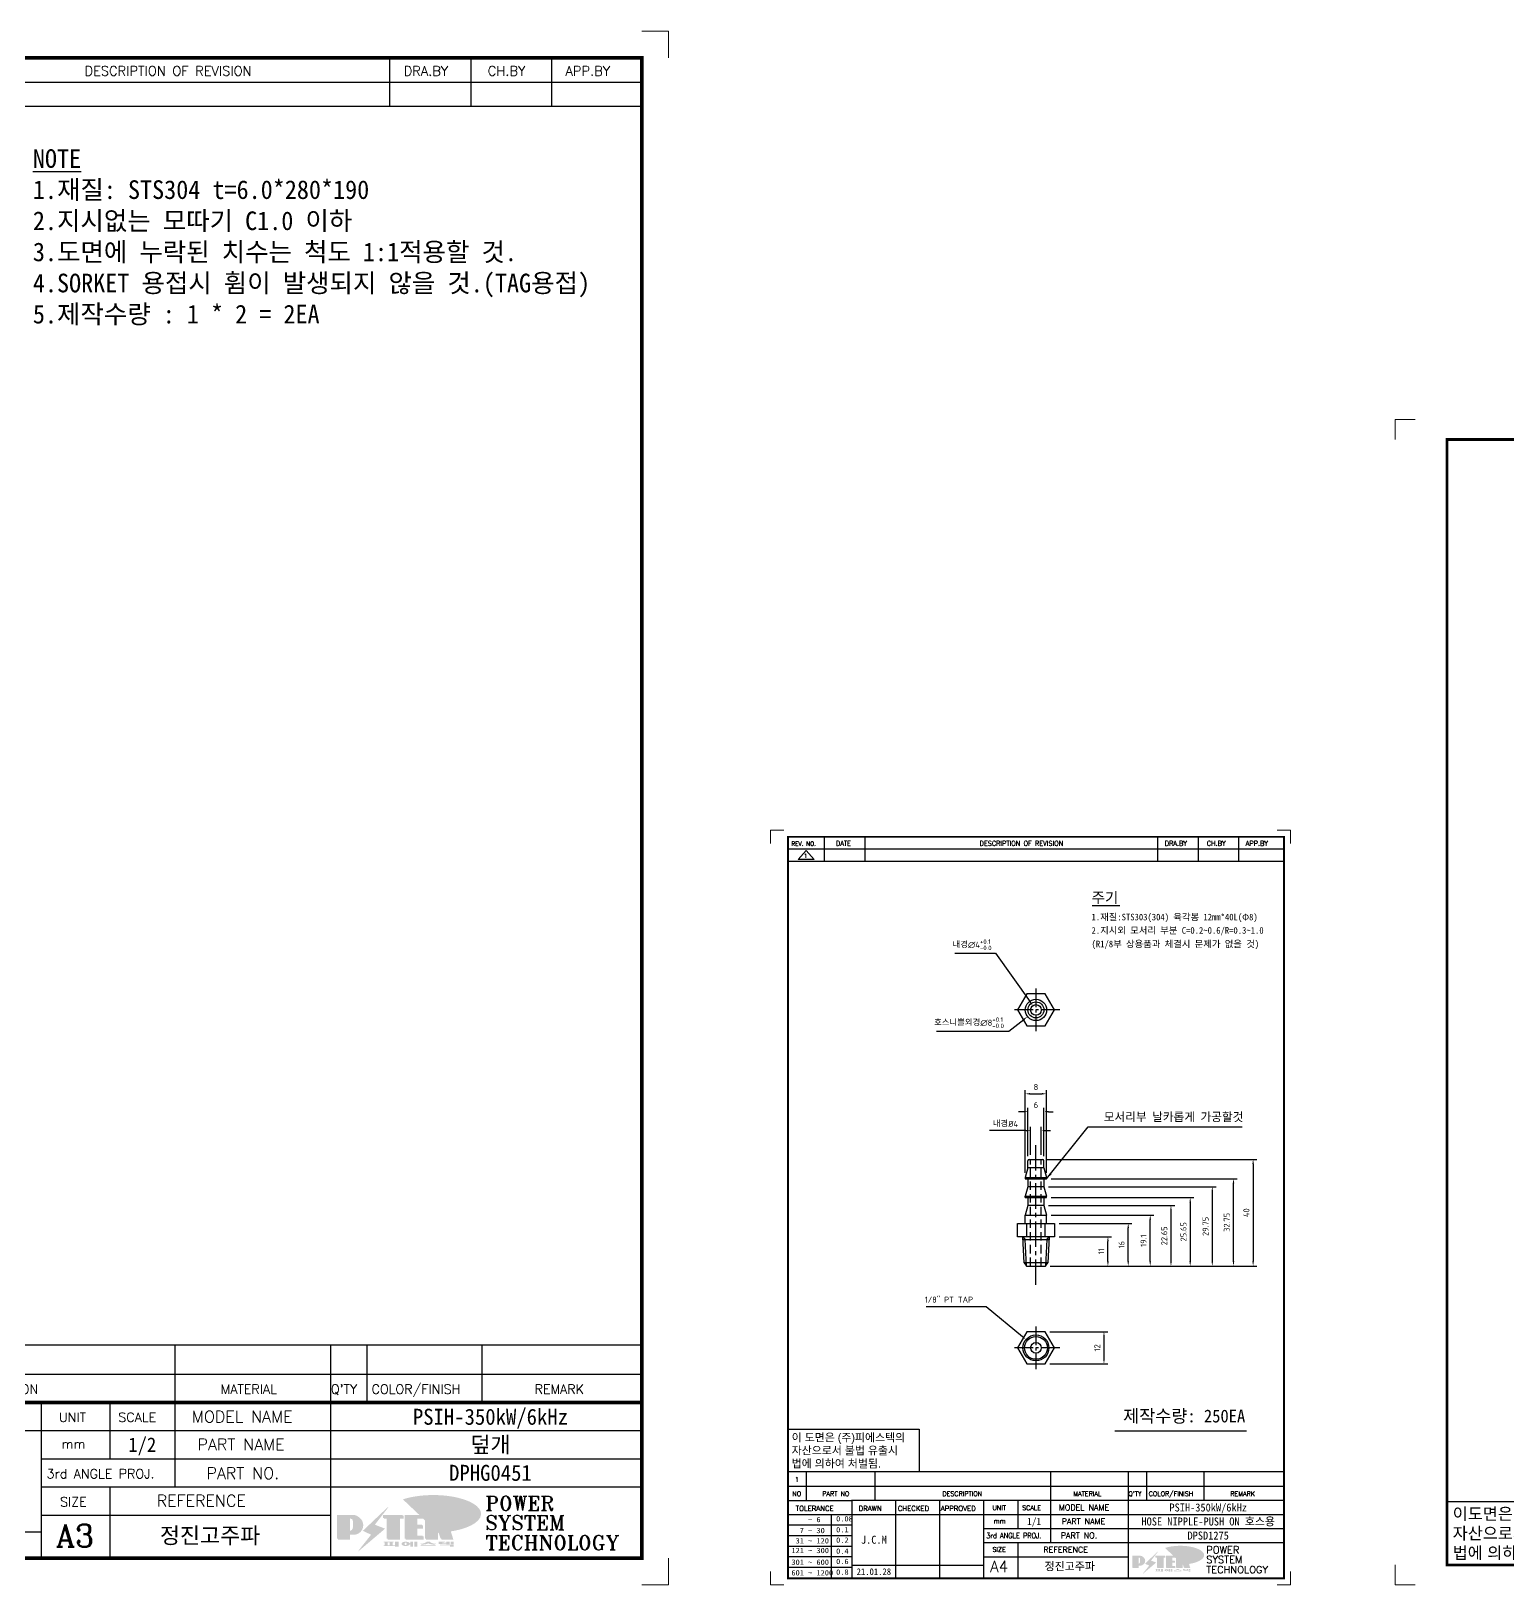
# Model space of a CAD drawing. Header units: millimetres. Extents: x 282 to 14566, y -4134 to 5341.
# Drawn here: x 8374 to 8928, y -365 to 218 of the extents above; entities that cross this region are included whole.
import ezdxf
from ezdxf.enums import TextEntityAlignment as Align

# ---------------------------------------------------------------- set-up
doc = ezdxf.new("R2010")
doc.units = ezdxf.units.MM
for name, pattern in [('CENTER1', [10, 7, -1, 1, -1]), ('CENTER2', [28.575, 19.05, -3.175, 3.175, -3.175]), ('HIDDEN2', [4.7625, 3.175, -1.5875])]:
    doc.linetypes.add(name, pattern=pattern)
for name, color, linetype in [('FORMAT-1', 7, 'Continuous'), ('line', 3, 'Continuous'), ('THIN', 3, 'Continuous')]:
    doc.layers.add(name, color=color, linetype=linetype)
doc.styles.add('arial_ttf', font='arial.ttf')
doc.styles.add('h1', font='')
doc.styles.add('HAN', font='')
doc.styles.add('RC', font='ROMANC.SHX')
doc.styles.add('ROMANT', font='romant__.ttf')
doc.styles.add('RT', font='ROMANT.SHX', dxfattribs={"oblique": 15})
doc.styles.get("Standard").update_dxf_attribs({"font": 'ISOCP.SHX', "bigfont": 'WHGTXT.SHX'})
doc.styles.get('h1').set_extended_font_data('New Gulim')
doc.styles.get('HAN').set_extended_font_data('GulimChe')
doc.dimstyles.new('PS-0.7', dxfattribs={"dimscale": 0.7, "dimtxt": 3.2, "dimasz": 2.5, "dimexe": 2, "dimexo": 2.5, "dimgap": 2, "dimtad": 1, "dimtoh": 1, "dimrnd": 0.05, "dimzin": 12, "dimdsep": 46, "dimtxsty": 'Standard', "dimcen": 0, "dimclrt": 2, "dimazin": 3, "dimtfac": 1, "dimtofl": 0, "dimtmove": 0, "dimatfit": 3, "dimfxl": 0, "dimtolj": 1, "dimtzin": 0, "dimarcsym": 0})
doc.dimstyles.new('PS-1', dxfattribs={"dimtxt": 3.2, "dimasz": 2.5, "dimexe": 2, "dimexo": 2.5, "dimgap": 2, "dimtad": 1, "dimtoh": 1, "dimrnd": 0.05, "dimzin": 12, "dimdsep": 46, "dimtxsty": 'Standard', "dimcen": 0, "dimclrt": 2, "dimazin": 3, "dimtfac": 1, "dimtofl": 0, "dimtmove": 0, "dimatfit": 3, "dimfxl": 0, "dimtolj": 1, "dimtzin": 0, "dimarcsym": 0})

# ---------------------------------------------------------------- blocks, each defined once
blk = doc.blocks.new('t3')
for p, q in [((0, 15.88), (46.25, 15.88)), ((0, 15.88), (0, 0)), ((46.25, 15.88), (46.25, 0)), ((0, 0), (46.25, 0))]:
    blk.add_line(p, q)
at = {"color": 1, "style": 'h1'}
for s, p in [('이도면은 (주)피에스텍의', (1.4, 11.29)), ('자산으로서 불법 유출시', (1.4, 6.41)), ('법에 의하여 처벌됨.', (1.4, 1.52))]:
    blk.add_text(s, height=3, dxfattribs=at).set_placement(p)
blk = doc.blocks.new('new LOGO')
at = {"layer": 'line'}
h = blk.add_hatch(color=250, dxfattribs=at)
h.paths.add_polyline_path([(44.5, 69.4), (46.6, 69.4, -0.129793), (52, 68, 0.221832), (43.6, 71.9), (41.5, 71.9), (41.5, 27.9), (43.6, 27.9, 0.02048), (44.5, 28)], flags=17)
h.paths.add_polyline_path([(44.5, 13.9), (57.3, 13.9, 0.72362), (77.1, 73.9, -0.679777), (54.3, 16.4), (41.5, 16.4), (41.5, -0.1), (3, -0.1), (3, -2.6), (44.5, -2.6)])
h.paths.add_polyline_path([(117.9, 14.2), (71.5, -44.4), (77.1, -39.6), (120.8, 15.6), (92, 28.9), (173.3, 106), (177.5, 111.4), (89.1, 27.6)])
h.paths.add_polyline_path([(162.7, 71.9), (162.7, 69.4), (172.5, 69.4), (172.5, 71.9)], flags=17)
h.paths.add_polyline_path([(217.7, 69.4), (230.5, 69.4), (230.5, 80.4), (227.5, 80.4), (227.5, 71.9), (214.7, 71.9), (214.7, -0.1), (175.5, -0.1), (175.5, -2.6), (217.7, -2.6)])
h.paths.add_polyline_path([(297.8, 46.6), (294.8, 46.6), (294.8, 37.4), (276, 37.4), (276, 10.9), (279, 10.9), (279, 34.9), (297.8, 34.9)])
h.paths.add_polyline_path([(300, 8.4), (297, 8.4), (297, -0.1), (237.5, -0.1), (237.5, -2.6), (300, -2.6)])
h.paths.add_polyline_path([(297.8, 80.4), (294.8, 80.4), (294.8, 71.9), (276, 71.9), (276, 49.1), (279, 49.1), (279, 69.4), (297.8, 69.4)])
h.paths.add_polyline_path([(350.2, 80.4), (347.2, 80.4), (347.2, 61.6), (350.2, 63.5)])
h.paths.add_polyline_path([(350.2, 26.7), (347.2, 35.2), (347.2, -0.1), (308.5, -0.1), (308.5, -2.6), (350.2, -2.6)])
h.paths.add_polyline_path([(402.7, 80.4), (396.5, 80.4), (379.6, 66.8), (400.5, -0.1), (361.8, -0.1), (362.7, -2.6), (403.5, -2.6), (382.6, 64.3)])
blk.add_hatch(color=5, dxfattribs=at).paths.add_polyline_path([(166.3, 35), (131, 49), (180.4, 112.7), (92, 28.9), (120.8, 15.6), (74.4, -43)])
h = blk.add_hatch(color=253, dxfattribs=at)
edge = h.paths.add_edge_path()
edge.add_ellipse((333.9, 86.4), major_axis=(-165.9, 0), ratio=0.39426, start_angle=111.5127, end_angle=334.469)
edge.add_ellipse((314.1, 81.2), major_axis=(-153.7, 0), ratio=0.40699, start_angle=121.3066, end_angle=327.7437, ccw=False)
edge.add_line((394, 27.8), (394.7, 25.6))
h = blk.add_hatch(color=1, dxfattribs=at)
h.paths.add_polyline_path([(41.5, 16.4), (54.3, 16.4, 1), (54.3, 82.9), (0, 82.9), (0, -0.1), (41.5, -0.1)])
h.paths.add_polyline_path([(41.5, 27.9), (41.5, 71.9), (43.6, 71.9, -0.414214), (54.6, 60.9), (54.6, 38.9, -0.414214), (43.6, 27.9)], flags=16)
h.paths.add_polyline_path([(214.7, 71.9), (227.5, 71.9), (227.5, 82.9), (159.7, 82.9), (159.7, 71.9), (172.5, 71.9), (172.5, -0.1), (214.7, -0.1)])
h.paths.add_polyline_path([(276, 37.4), (294.8, 37.4), (294.8, 49.1), (276, 49.1), (276, 71.9), (294.8, 71.9), (294.8, 82.9), (234.5, 82.9), (234.5, -0.1), (297, -0.1), (297, 10.9), (276, 10.9)])
h.paths.add_polyline_path([(347.2, 35.2), (359.7, -0.1), (400.5, -0.1), (379.6, 66.8), (399.7, 82.9), (380.6, 82.9), (347.2, 61.6), (347.2, 82.9), (305.5, 82.9), (305.5, -0.1), (347.2, -0.1)])
h = blk.add_hatch(color=250, dxfattribs=at)
edge = h.paths.add_edge_path()
edge.add_ellipse((237.8, -17.6), major_axis=(-14.3, 0), ratio=0.526336, start_angle=192.2456, end_angle=269.0748)
edge.add_line((238.1, -10.1), (237.6, -10.1))
edge.add_ellipse((237.8, -17.6), major_axis=(-14.3, 0), ratio=0.526336, start_angle=270.9252, end_angle=449.0748)
edge.add_line((237.6, -25.1), (238.1, -25.1))
edge.add_ellipse((237.8, -17.6), major_axis=(-14.3, 0), ratio=0.526336, start_angle=450.9252, end_angle=527.7544)
edge.add_line((251.7, -19.2), (254.1, -19.2))
edge.add_line((254.1, -19.2), (254.1, -27.1))
edge.add_line((254.1, -27.1), (263.1, -27.1))
edge.add_line((263.1, -27.1), (263.1, -10.1))
edge.add_line((263.1, -10.1), (254.1, -10.1))
edge.add_line((254.1, -10.1), (254.1, -16))
edge.add_line((254.1, -16), (251.7, -16))
h.paths.add_polyline_path([(241, -16.4), (241, -18.7, -1), (234.4, -18.7), (234.4, -16.4, -1)], flags=16)
h.paths.add_polyline_path([(278.2, -10.1), (268.1, -10.1), (268.1, -27.1), (278.2, -27.1)])
h.paths.add_polyline_path([(310.3, -10.1), (310.3, -11.1, -0.157169), (289.3, -17.5), (294, -19.9, 0.128407), (316.3, -15.9, 0.128407), (338.6, -19.9), (343.3, -17.5, -0.157169), (322.2, -11.1), (322.2, -10.1)])
h.paths.add_polyline_path([(342.1, -25.1), (342.1, -22.3), (290.4, -22.3), (290.4, -25.1)])
h.paths.add_polyline_path([(352, -10.1), (352, -16.2, 0.414214), (354, -18.2), (378.7, -18.2), (378.7, -19.6), (390.2, -19.6), (390.2, -10.1), (378.7, -10.1), (378.7, -13.6), (374.7, -13.6), (374.7, -15.1), (378.7, -15.1), (378.7, -16.2), (364.7, -16.2), (364.7, -15.1), (371.2, -15.1), (371.2, -13.6), (364.7, -13.6), (364.7, -12.6), (374.7, -12.6), (374.7, -10.1)])
h.paths.add_polyline_path([(393.8, -10.1), (393.8, -19.6), (405, -19.6), (405, -10.1)])
h.paths.add_polyline_path([(405, -27.1), (405, -20.9), (356.8, -20.9), (356.8, -23), (391.8, -23), (391.8, -27.1)])
h.paths.add_polyline_path([(200.4, -10.1), (200.4, -22.3), (193.2, -22.3), (193.2, -12.6), (196.6, -12.6), (196.6, -10.1), (161, -10.1), (161, -12.6), (164.5, -12.6), (164.5, -22.3), (161, -22.3), (161, -25.1), (200.4, -25.1), (200.4, -27.1), (213.9, -27.1), (213.9, -10.1)])
h.paths.add_polyline_path([(182, -12.6), (175.6, -12.6), (175.6, -22.3), (182, -22.3)], flags=17)
blk = doc.blocks.new('format-3')
at = {"color": 3, "lineweight": 9}
for p, q in [((0, 286.3), (0, 291.3)), ((5, 291.3), (0, 291.3)), ((414.5, 291.3), (419.5, 291.3)), ((419.5, 286.3), (419.5, 291.3)), ((0, 5), (0, 0)), ((419.5, 5), (419.5, 0)), ((5, 0), (0, 0)), ((414.5, 0), (419.5, 0))]:
    blk.add_line(p, q, dxfattribs=at)
at = {"color": 180}
for p, q in [((258.97, 281.75), (258.97, 286.3)), ((272.71, 281.75), (272.71, 286.3)), ((287.94, 281.75), (287.94, 286.3)), ((367.22, 281.75), (367.22, 286.3)), ((382.45, 281.75), (382.45, 286.3)), ((397.61, 281.75), (397.61, 286.3)), ((258.97, 281.75), (414.5, 281.75)), ((228.5, 39.49), (228.5, 5)), ((228.5, 39.49), (414.5, 39.49)), ((235.29, 39.49), (235.29, 34.21)), ((261.24, 34.21), (261.24, 39.49)), ((326.9, 39.49), (326.9, 34.21)), ((356.11, 39.49), (356.11, 34.21)), ((362.93, 39.49), (362.93, 34.21)), ((384.48, 39.49), (384.48, 34.21)), ((228.5, 34.21), (252.48, 34.21)), ((268.96, 5), (268.96, 34.21)), ((285.45, 5), (285.45, 34.21)), ((301.94, 5), (301.94, 34.21)), ((314.72, 34.21), (314.72, 23.65)), ((326.9, 34.21), (326.9, 18.37)), ((356.11, 34.21), (356.11, 5)), ((228.5, 28.93), (252.48, 28.93)), ((244.89, 5.23), (244.89, 28.93)), ((252.48, 28.93), (414.5, 28.93)), ((228.5, 24.98), (252.48, 24.98)), ((301.94, 23.65), (414.5, 23.65)), ((228.5, 21.03), (252.48, 21.03)), ((301.94, 18.37), (414.5, 18.37)), ((314.72, 18.37), (314.72, 5)), ((228.5, 17.08), (252.48, 17.08)), ((228.5, 13.13), (252.48, 13.13)), ((301.94, 13.09), (356.11, 13.09)), ((228.5, 9.18), (252.48, 9.18)), ((252.48, 9.95), (301.94, 9.95))]:
    blk.add_line(p, q, dxfattribs=at)
at = {"const_width": 0.7}
blk.add_lwpolyline([(252.48, 5), (252.48, 34.21), (414.5, 34.21)], dxfattribs=at)
at = {"layer": 'FORMAT-1', "const_width": 0.7}
blk.add_lwpolyline([(13, 5), (13, 286.3), (414.5, 286.3), (414.5, 5)], close=True, dxfattribs=at)
blk.add_blockref('t3', (13, 5))
at = {"xscale": 0.05400000000000027, "yscale": 0.05400000000000027, "zscale": 0.05400000000000027}
blk.add_blockref('new LOGO', (357.35, 8.65), dxfattribs=at)
at = {"color": 2}
for s, height, style, p in [('REV. NO.', 1.56, 'RC', (260.23, 282.95)), ('DATE', 1.788, 'RC', (276.95, 282.94)), ('DESCRIPTION OF REVISION', 1.7875, 'RC', (309.98, 282.94)), ('DRA.BY', 1.788, 'RC', (369.83, 282.94)), ('CH.BY', 1.788, 'RC', (385.59, 282.94)), ('APP.BY', 1.788, 'RC', (400.18, 282.94)), ('COLOR/FINISH', 1.7424, 'RC', (363.8, 35.83)), ('NO', 1.742, 'RC', (230.16, 35.83)), ('PART NO', 1.742, 'RC', (241.36, 35.83)), ('DESCRIPTION', 1.7424, 'RC', (286.43, 35.83)), ('MATERIAL', 1.742, 'RC', (335.52, 35.83)), ("Q'TY", 1.742, 'RC', (356.17, 35.83)), ('REMARK', 1.742, 'RC', (394.37, 35.83)), (' TOLERANCE', 1.9, 'RC', (230.11, 30.22)), ('DRAWN', 1.9, 'RC', (255, 30.22)), ('CHECKED', 1.9, 'RC', (269.71, 30.22)), ('APPROVED', 1.9, 'RC', (285.8, 30.22)), ('UNIT', 1.742, 'RC', (305.19, 30.55)), ('SCALE', 1.742, 'RC', (316.32, 30.55)), ('MODEL NAME', 2.178, 'RC', (330.12, 30.46)), ('    ~ 6', 2, 'HAN', (229.8, 26.03)), ('0.08', 2, 'HAN', (246.57, 26.31)), ('mm', 1.742, 'RC', (305.67, 25.56)), ('PART NAME', 2.178, 'RC', (331.17, 25.24)), ('  7 ~ 30', 2, 'HAN', (229.8, 21.91)), ('0.1', 2, 'HAN', (246.57, 22.2)), ('3rd ANGLE PROJ.', 1.7424, 'RC', (302.87, 19.97)), ('PART NO.', 2.178, 'RC', (332.84, 19.85)), (' 31 ~ 120', 2, 'HAN', (229.8, 18.04)), ('0.2', 2, 'HAN', (246.57, 18.32)), ('121 ~ 300', 2, 'HAN', (229.8, 14.42)), ('0.4', 2, 'HAN', (246.57, 14.2)), ('SIZE', 1.742, 'RC', (305.39, 14.71)), ('REFERENCE', 2.178, 'RC', (323.52, 14.69)), ('301 ~ 600', 2, 'HAN', (229.8, 10.04)), ('0.6', 2, 'HAN', (246.57, 10.32)), ('601 ~ 1200', 2, 'HAN', (229.8, 6.05)), ('0.8', 2, 'HAN', (246.57, 6.33))]:
    blk.add_text(s, height=height, dxfattribs=dict(at, style=style)).set_placement(p)
at = {"style": 'ROMANT'}
for s, p in [('POWER', (385.15, 13.96)), ('SYSTEM', (385.15, 10.31)), ('TECHNOLOGY', (385.15, 6.56))]:
    blk.add_text(s, height=2.7, dxfattribs=at).set_placement(p)
at = {"color": 2, "lineweight": 25, "style": 'RC'}
blk.add_text('A3', height=4.182, dxfattribs=at).set_placement((304.61, 7.14))
at = {"style": 'HAN'}
for tag, height, p in [('MODEL-NAME', 3, (386.1, 31.53)), ('SCALE', 2.7, (320.81, 26.29)), ('PART-NAME', 3, (386.1, 26.29)), ('DRA-BY', 3, (260.72, 19.44)), ('CH-BY', 3, (277.21, 19.44)), ('APP-BY', 3, (293.7, 19.44)), ('PART-NO', 3, (386.1, 21.01)), ('CH-DATE', 2.5, (277.21, 7.47)), ('관련업체', 3, (333.52, 9.26)), ('DRA-DATE', 2.5, (260.72, 7.47)), ('APP-DATE', 2.5, (293.7, 7.47))]:
    blk.add_attdef(tag, text='', height=height, dxfattribs=at).set_placement(p, align=Align.MIDDLE_CENTER)
blk = doc.blocks.new('no3')
at = {"color": 180}
for p, q in [((0, 5.5), (0, 0)), ((0, 5.5), (186, 5.5)), ((6.79, 5.5), (6.79, 0)), ((32.74, 0.11), (32.74, 5.5)), ((98.4, 5.5), (98.4, 0)), ((127.61, 5.5), (127.61, 0)), ((134.43, 5.5), (134.43, 0)), ((155.98, 5.5), (155.98, 0))]:
    blk.add_line(p, q, dxfattribs=at)
at = {"color": 2, "style": 'RT', "oblique": 15}
blk.add_attdef('NO', text='', height=1.74, dxfattribs=at).set_placement((3.38, 2.51), align=Align.MIDDLE_CENTER)
at = {"color": 2, "style": 'HAN'}
for tag, p in [('PART-NO', (19.76, 2.75)), ('MATERIAL', (111.38, 2.75)), ("Q'TY", (131.02, 2.75)), ('COLOR/FINISH', (145.2, 2.75)), ('REMARK', (170.76, 2.75))]:
    blk.add_attdef(tag, text='', height=2.9, dxfattribs=at).set_placement(p, align=Align.MIDDLE_CENTER)
blk.add_attdef('DESCRIPTION', text='', height=2.9, dxfattribs=at).set_placement((34.51, 2.75), align=Align.MIDDLE_LEFT)
blk = doc.blocks.new('re3')
at = {"color": 180}
for p, q in [((0, 0), (0, -4.55)), ((6.87, -0.64), (3.86, -3.91)), ((6.87, -0.64), (9.88, -3.91)), ((13.74, -4.55), (13.74, 0)), ((28.97, -4.55), (28.97, 0)), ((108.25, -4.55), (108.25, 0)), ((123.49, -4.55), (123.49, 0)), ((138.64, -4.55), (138.64, 0)), ((0, -4.55), (155.53, -4.55)), ((9.88, -3.91), (3.86, -3.91))]:
    blk.add_line(p, q, dxfattribs=at)
at = {"color": 2, "style": 'RC', "oblique": 15}
blk.add_attdef('REV.NO', text='', height=1.56, dxfattribs=at).set_placement((6.59, -2.56), align=Align.MIDDLE_CENTER)
blk.add_attdef('-1', text='', height=1.56, dxfattribs=at).set_placement((9.37, -1.66), align=Align.MIDDLE_LEFT)
at = {"color": 2, "style": 'HAN'}
for tag, p in [('REV.-DATE', (21.36, -2.28)), ('DRA.BY', (115.87, -2.28)), ('CH.BY', (131.07, -2.28)), ('APP.BY', (147.09, -2.28))]:
    blk.add_attdef(tag, text='', height=2.5, dxfattribs=at).set_placement(p, align=Align.MIDDLE_CENTER)
blk.add_attdef('DESCRIPTION-OF-REVISION', text='', height=2.5, dxfattribs=at).set_placement((31.61, -2.28), align=Align.MIDDLE_LEFT)
blk = doc.blocks.new('*D122')
at = {"color": 0, "linetype": 'ByBlock', "lineweight": -2}
for p, q in [((8748.08, -203.97), (8748.08, -185.94)), ((8754.08, -203.97), (8754.08, -185.94)), ((8746.33, -187.34), (8744.58, -187.34)), ((8755.83, -187.34), (8757.58, -187.34))]:
    blk.add_line(p, q, dxfattribs=at)
at = {"color": 0}
for points in [[(8746.33, -187.05), (8746.33, -187.63), (8748.08, -187.34)], [(8755.83, -187.05), (8755.83, -187.63), (8754.08, -187.34)]]:
    blk.add_solid(points, dxfattribs=at)
at = {"layer": 'DEFPOINTS', "color": 0}
for p in [(8754.08, -187.34), (8748.08, -205.72), (8754.08, -205.72)]:
    blk.add_point(p, dxfattribs=at)
at = {"color": 2, "insert": (8751.08, -184.82), "char_height": 2.24, "attachment_point": 5}
blk.add_mtext('\\A1;6', dxfattribs=at)
blk = doc.blocks.new('*D123')
at = {"color": 0, "linetype": 'ByBlock', "lineweight": -2}
for p, q in [((8747.33, -194.46), (8733.71, -194.46)), ((8749.08, -203.47), (8749.08, -193.06)), ((8753.08, -203.47), (8753.08, -193.06)), ((8754.83, -194.46), (8756.58, -194.46))]:
    blk.add_line(p, q, dxfattribs=at)
at = {"color": 0}
for points in [[(8747.33, -194.17), (8747.33, -194.75), (8749.08, -194.46)], [(8754.83, -194.17), (8754.83, -194.75), (8753.08, -194.46)]]:
    blk.add_solid(points, dxfattribs=at)
at = {"layer": 'DEFPOINTS', "color": 0}
for p in [(8749.08, -194.46), (8749.08, -205.22), (8753.08, -205.22)]:
    blk.add_point(p, dxfattribs=at)
at = {"color": 2, "insert": (8739.64, -191.94), "char_height": 2.24, "attachment_point": 5}
blk.add_mtext('\\A1;내경%%c4', dxfattribs=at)
blk = doc.blocks.new('*D124')
at = {"color": 0, "linetype": 'ByBlock', "lineweight": -2}
for p, q in [((8747.08, -210.24), (8747.08, -179.24)), ((8755.08, -210.24), (8755.08, -179.24)), ((8748.83, -180.64), (8753.33, -180.64))]:
    blk.add_line(p, q, dxfattribs=at)
at = {"color": 0}
for points in [[(8748.83, -180.34), (8748.83, -180.93), (8747.08, -180.64)], [(8753.33, -180.34), (8753.33, -180.93), (8755.08, -180.64)]]:
    blk.add_solid(points, dxfattribs=at)
at = {"layer": 'DEFPOINTS', "color": 0}
for p in [(8755.08, -180.64), (8747.08, -211.99, 0), (8755.08, -211.99, 0)]:
    blk.add_point(p, dxfattribs=at)
at = {"color": 2, "insert": (8751.08, -178.12), "char_height": 2.24, "attachment_point": 5}
blk.add_mtext('\\A1;8', dxfattribs=at)
blk = doc.blocks.new('*D55')
at = {"color": 0, "lineweight": -2}
for p, q in [((8720.66, -127.97), (8735.86, -127.97)), ((8735.86, -127.97), (8748.89, -146.15))]:
    blk.add_line(p, q, dxfattribs=at)
at = {"color": 0}
blk.add_solid([(8749.13, -145.98), (8748.66, -146.32), (8749.91, -147.57)], dxfattribs=at)
at = {"layer": 'DEFPOINTS', "color": 0}
for p in [(8749.91, -147.57), (8752.25, -150.82)]:
    blk.add_point(p, dxfattribs=at)
at = {"color": 2, "insert": (8727.13, -124.77), "char_height": 2.24, "attachment_point": 5}
blk.add_mtext('\\A1;내경∅4{\\H1.680000;\\S+0.1^ -0.0;}', dxfattribs=at)
blk = doc.blocks.new('*D125')
at = {"color": 0, "lineweight": -2}
for p, q in [((8713.76, -157.19), (8740.9, -157.19)), ((8740.9, -157.19), (8746.56, -152.75))]:
    blk.add_line(p, q, dxfattribs=at)
at = {"color": 0}
blk.add_solid([(8746.38, -152.52), (8746.74, -152.98), (8747.93, -151.67)], dxfattribs=at)
at = {"layer": 'DEFPOINTS', "color": 0}
for p in [(8754.23, -146.73), (8747.93, -151.67)]:
    blk.add_point(p, dxfattribs=at)
at = {"color": 2, "insert": (8725.99, -154), "char_height": 2.24, "attachment_point": 5}
blk.add_mtext('\\A1;호스니쁠외경∅8{\\H1.680000;\\S+0.1^ -0.0;}', dxfattribs=at)
blk = doc.blocks.new('*D56')
at = {"color": 0, "lineweight": -2}
for p, q in [((8709.95, -260.34), (8732.45, -260.34)), ((8732.45, -260.34), (8745.98, -271.64))]:
    blk.add_line(p, q, dxfattribs=at)
at = {"color": 0}
blk.add_solid([(8746.16, -271.41), (8745.79, -271.86), (8747.32, -272.76)], dxfattribs=at)
at = {"layer": 'DEFPOINTS', "color": 0}
for p in [(8747.32, -272.76, 0), (8754.84, -279.04, 0)]:
    blk.add_point(p, dxfattribs=at)
at = {"color": 2, "insert": (8718.45, -257.82), "char_height": 2.24, "attachment_point": 5}
blk.add_mtext('\\A1;1/8" PT TAP', dxfattribs=at)
blk = doc.blocks.new('*D57')
at = {"color": 0, "lineweight": -2}
for p, q in [((8759.76, -234.22), (8779.47, -234.22)), ((8778.07, -243.47), (8778.07, -235.97)), ((8756.43, -245.22), (8779.47, -245.22))]:
    blk.add_line(p, q, dxfattribs=at)
at = {"color": 0}
for points in [[(8777.78, -235.97), (8778.36, -235.97), (8778.07, -234.22)], [(8777.78, -243.47), (8778.36, -243.47), (8778.07, -245.22)]]:
    blk.add_solid(points, dxfattribs=at)
at = {"layer": 'DEFPOINTS', "color": 0}
for p in [(8758.01, -234.22), (8778.07, -234.22), (8754.68, -245.22)]:
    blk.add_point(p, dxfattribs=at)
at = {"color": 2, "insert": (8775.55, -239.72), "char_height": 2.24, "attachment_point": 5, "rotation": 90}
blk.add_mtext('\\A1;11', dxfattribs=at)
blk = doc.blocks.new('*D58')
at = {"color": 0, "lineweight": -2}
for p, q in [((8759.76, -229.22), (8787.09, -229.22)), ((8785.69, -243.47), (8785.69, -230.97)), ((8756.43, -245.22), (8787.09, -245.22))]:
    blk.add_line(p, q, dxfattribs=at)
at = {"color": 0}
for points in [[(8785.39, -230.97), (8785.98, -230.97), (8785.69, -229.22)], [(8785.39, -243.47), (8785.98, -243.47), (8785.69, -245.22)]]:
    blk.add_solid(points, dxfattribs=at)
at = {"layer": 'DEFPOINTS', "color": 0}
for p in [(8758.01, -229.22), (8785.69, -229.22), (8754.68, -245.22)]:
    blk.add_point(p, dxfattribs=at)
at = {"color": 2, "insert": (8783.17, -237.22), "char_height": 2.24, "attachment_point": 5, "rotation": 90}
blk.add_mtext('\\A1;16', dxfattribs=at)
blk = doc.blocks.new('*D59')
at = {"color": 0, "lineweight": -2}
for p, q in [((8756.83, -226.14), (8795.34, -226.14)), ((8793.94, -243.47), (8793.94, -227.89)), ((8756.43, -245.22), (8795.34, -245.22))]:
    blk.add_line(p, q, dxfattribs=at)
at = {"color": 0}
for points in [[(8793.64, -227.89), (8794.23, -227.89), (8793.94, -226.14)], [(8793.64, -243.47), (8794.23, -243.47), (8793.94, -245.22)]]:
    blk.add_solid(points, dxfattribs=at)
at = {"layer": 'DEFPOINTS', "color": 0}
for p in [(8755.08, -226.14, 0), (8793.94, -226.14), (8754.68, -245.22)]:
    blk.add_point(p, dxfattribs=at)
at = {"color": 2, "insert": (8791.42, -235.68), "char_height": 2.24, "attachment_point": 5, "rotation": 90}
blk.add_mtext('\\A1;19.1', dxfattribs=at)
blk = doc.blocks.new('*D60')
at = {"color": 0, "lineweight": -2}
for p, q in [((8755.83, -222.57), (8803.12, -222.57)), ((8801.72, -224.32), (8801.72, -243.47)), ((8756.43, -245.22), (8803.12, -245.22))]:
    blk.add_line(p, q, dxfattribs=at)
at = {"color": 0}
for points in [[(8801.43, -224.32), (8802.01, -224.32), (8801.72, -222.57)], [(8801.43, -243.47), (8802.01, -243.47), (8801.72, -245.22)]]:
    blk.add_solid(points, dxfattribs=at)
at = {"layer": 'DEFPOINTS', "color": 0}
for p in [(8754.08, -222.57), (8754.68, -245.22), (8801.72, -245.22)]:
    blk.add_point(p, dxfattribs=at)
at = {"color": 2, "insert": (8799.2, -233.89), "char_height": 2.24, "attachment_point": 5, "rotation": 90}
blk.add_mtext('\\A1;22.65', dxfattribs=at)
blk = doc.blocks.new('*D61')
at = {"color": 0, "lineweight": -2}
for p, q in [((8756.83, -219.57), (8810.33, -219.57)), ((8808.93, -221.32), (8808.93, -243.47)), ((8756.43, -245.22), (8810.33, -245.22))]:
    blk.add_line(p, q, dxfattribs=at)
at = {"color": 0}
for points in [[(8808.64, -221.32), (8809.22, -221.32), (8808.93, -219.57)], [(8808.64, -243.47), (8809.22, -243.47), (8808.93, -245.22)]]:
    blk.add_solid(points, dxfattribs=at)
at = {"layer": 'DEFPOINTS', "color": 0}
for p in [(8755.08, -219.57, 0), (8754.68, -245.22), (8808.93, -245.22)]:
    blk.add_point(p, dxfattribs=at)
at = {"color": 2, "insert": (8806.41, -232.39), "char_height": 2.24, "attachment_point": 5, "rotation": 90}
blk.add_mtext('\\A1;25.65', dxfattribs=at)
blk = doc.blocks.new('*D62')
at = {"color": 0, "lineweight": -2}
for p, q in [((8755.83, -215.49), (8818.61, -215.49)), ((8817.21, -217.24), (8817.21, -243.47)), ((8756.43, -245.22), (8818.61, -245.22))]:
    blk.add_line(p, q, dxfattribs=at)
at = {"color": 0}
for points in [[(8816.92, -217.24), (8817.5, -217.24), (8817.21, -215.49)], [(8816.92, -243.47), (8817.5, -243.47), (8817.21, -245.22)]]:
    blk.add_solid(points, dxfattribs=at)
at = {"layer": 'DEFPOINTS', "color": 0}
for p in [(8754.08, -215.49), (8754.68, -245.22), (8817.21, -245.22)]:
    blk.add_point(p, dxfattribs=at)
at = {"color": 2, "insert": (8814.69, -230.35), "char_height": 2.24, "attachment_point": 5, "rotation": 90}
blk.add_mtext('\\A1;29.75', dxfattribs=at)
blk = doc.blocks.new('*D63')
at = {"color": 0, "lineweight": -2}
for p, q in [((8756.83, -212.49), (8826.57, -212.49)), ((8825.17, -243.47), (8825.17, -214.24)), ((8756.43, -245.22), (8826.57, -245.22))]:
    blk.add_line(p, q, dxfattribs=at)
at = {"color": 0}
for points in [[(8824.88, -214.24), (8825.47, -214.24), (8825.17, -212.49)], [(8824.88, -243.47), (8825.47, -243.47), (8825.17, -245.22)]]:
    blk.add_solid(points, dxfattribs=at)
at = {"layer": 'DEFPOINTS', "color": 0}
for p in [(8755.08, -212.49, 0), (8825.17, -212.49), (8754.68, -245.22)]:
    blk.add_point(p, dxfattribs=at)
at = {"color": 2, "insert": (8822.65, -228.85), "char_height": 2.24, "attachment_point": 5, "rotation": 90}
blk.add_mtext('\\A1;32.75', dxfattribs=at)
blk = doc.blocks.new('*D64')
at = {"color": 0, "lineweight": -2}
for p, q in [((8755.33, -205.22), (8833.92, -205.22)), ((8832.52, -206.97), (8832.52, -243.47)), ((8756.43, -245.22), (8833.92, -245.22))]:
    blk.add_line(p, q, dxfattribs=at)
at = {"color": 0}
for points in [[(8832.23, -206.97), (8832.82, -206.97), (8832.52, -205.22)], [(8832.23, -243.47), (8832.82, -243.47), (8832.52, -245.22)]]:
    blk.add_solid(points, dxfattribs=at)
at = {"layer": 'DEFPOINTS', "color": 0}
for p in [(8753.58, -205.22), (8754.68, -245.22), (8832.52, -245.22)]:
    blk.add_point(p, dxfattribs=at)
at = {"color": 2, "insert": (8830, -225.22), "char_height": 2.24, "attachment_point": 5, "rotation": 90}
blk.add_mtext('\\A1;40', dxfattribs=at)
blk = doc.blocks.new('*D65')
at = {"color": 0, "lineweight": -2}
for p, q in [((8759.76, -234.22), (8779.48, -234.22)), ((8778.08, -243.47), (8778.08, -235.97)), ((8756.43, -245.22), (8779.48, -245.22))]:
    blk.add_line(p, q, dxfattribs=at)
at = {"color": 0}
for points in [[(8777.78, -235.97), (8778.37, -235.97), (8778.08, -234.22)], [(8777.78, -243.47), (8778.37, -243.47), (8778.08, -245.22)]]:
    blk.add_solid(points, dxfattribs=at)
at = {"layer": 'DEFPOINTS', "color": 0}
for p in [(8758.01, -234.22), (8778.08, -234.22), (8754.68, -245.22)]:
    blk.add_point(p, dxfattribs=at)
at = {"color": 2, "insert": (8775.56, -239.72), "char_height": 2.24, "attachment_point": 5, "rotation": 90}
blk.add_mtext('\\A1;11', dxfattribs=at)
blk = doc.blocks.new('*D66')
at = {"color": 0, "lineweight": -2}
for p, q in [((8756.29, -269.9), (8778, -269.9)), ((8776.6, -271.65), (8776.6, -280.15)), ((8756.29, -281.9), (8778, -281.9))]:
    blk.add_line(p, q, dxfattribs=at)
at = {"color": 0}
for points in [[(8776.31, -271.65), (8776.89, -271.65), (8776.6, -269.9)], [(8776.31, -280.15), (8776.89, -280.15), (8776.6, -281.9)]]:
    blk.add_solid(points, dxfattribs=at)
at = {"layer": 'DEFPOINTS', "color": 0}
for p in [(8754.54, -269.9), (8754.54, -281.9), (8776.6, -281.9)]:
    blk.add_point(p, dxfattribs=at)
at = {"color": 2, "insert": (8774.08, -275.9), "char_height": 2.24, "attachment_point": 5, "rotation": 90}
blk.add_mtext('\\A1;12', dxfattribs=at)
blk = doc.blocks.new('t4')
for p, q in [((0, 15.88), (49.25, 15.88)), ((0, 15.88), (0, 0)), ((49.25, 15.88), (49.25, 0)), ((0, 0), (49.25, 0))]:
    blk.add_line(p, q)
at = {"color": 1, "style": 'h1'}
for s, p in [('이 도면은 (주)피에스텍의', (1.4, 11.29)), ('자산으로서 불법 유출시', (1.4, 6.41)), ('법에 의하여 처벌됨.', (1.4, 1.52))]:
    blk.add_text(s, height=3, dxfattribs=at).set_placement(p)
blk = doc.blocks.new('format-4')
at = {"color": 3, "lineweight": 9}
for p, q in [((5, 283), (0, 283)), ((0, 278), (0, 283)), ((190, 283), (195, 283)), ((195, 278), (195, 283)), ((0, 5), (0, 0)), ((5, 0), (0, 0)), ((190, 0), (195, 0)), ((195, 5), (195, 0))]:
    blk.add_line(p, q, dxfattribs=at)
at = {"color": 180}
for p, q in [((20.24, 275.95), (20.24, 280.5)), ((35.47, 275.95), (35.47, 280.5)), ((145.22, 275.95), (145.22, 280.5)), ((160.45, 275.95), (160.45, 280.5)), ((175.61, 275.95), (175.61, 280.5)), ((6.5, 275.95), (192.5, 275.95)), ((6.5, 36.99), (192.5, 36.99)), ((13.29, 36.99), (13.29, 31.71)), ((39.24, 31.71), (39.24, 36.99)), ((104.9, 36.99), (104.9, 31.71)), ((134.11, 36.99), (134.11, 31.71)), ((140.93, 36.99), (140.93, 31.71)), ((162.48, 36.99), (162.48, 31.71)), ((6.5, 31.71), (30.48, 31.71)), ((46.96, 2.5), (46.96, 31.71)), ((63.45, 2.5), (63.45, 31.71)), ((79.94, 2.5), (79.94, 31.71)), ((92.72, 31.71), (92.72, 21.15)), ((104.9, 31.71), (104.9, 15.87)), ((134.11, 31.71), (134.11, 2.5)), ((6.5, 26.43), (30.48, 26.43)), ((22.89, 2.73), (22.89, 26.43)), ((30.48, 26.43), (192.5, 26.43)), ((6.5, 22.48), (30.48, 22.48)), ((6.5, 18.53), (30.48, 18.53)), ((79.94, 21.15), (192.5, 21.15)), ((6.5, 14.58), (30.48, 14.58)), ((79.94, 15.87), (192.5, 15.87)), ((92.72, 15.87), (92.72, 2.5)), ((6.5, 10.63), (30.48, 10.63)), ((6.5, 6.68), (30.48, 6.68)), ((30.48, 7.45), (79.94, 7.45)), ((79.94, 10.59), (134.11, 10.59))]:
    blk.add_line(p, q, dxfattribs=at)
at = {"color": 7, "const_width": 0.7}
blk.add_lwpolyline([(192.5, 2.5), (192.5, 280.5), (6.5, 280.5), (6.5, 2.5)], close=True, dxfattribs=at)
at = {"color": 7, "const_width": 0.5}
blk.add_lwpolyline([(30.48, 2.5), (30.48, 31.71), (192.5, 31.71)], dxfattribs=at)
at = {"xscale": 0.05400000000008731, "yscale": 0.05400000000008731, "zscale": 0.05400000000008731}
blk.add_blockref('new LOGO', (135.59, 6.48), dxfattribs=at)
at = {"color": 2}
for s, height, style, p in [('REV. NO.', 1.56, 'RC', (7.76, 277.15)), ('DATE', 1.788, 'RC', (24.49, 277.14)), ('DESCRIPTION OF REVISION', 1.7875, 'RC', (78.38, 277.14)), ('DRA.BY', 1.788, 'RC', (147.83, 277.14)), ('CH.BY', 1.788, 'RC', (163.59, 277.14)), ('APP.BY', 1.788, 'RC', (178.18, 277.14)), ('NO', 1.742, 'RC', (8.16, 33.33)), ('PART NO', 1.742, 'RC', (19.36, 33.33)), ('DESCRIPTION', 1.7424, 'RC', (64.43, 33.33)), ('MATERIAL', 1.742, 'RC', (113.52, 33.33)), ("Q'TY", 1.742, 'RC', (134.17, 33.33)), ('COLOR/FINISH', 1.7424, 'RC', (141.8, 33.33)), ('REMARK', 1.742, 'RC', (172.37, 33.33)), (' TOLERANCE', 1.9, 'RC', (8.11, 27.72)), ('DRAWN', 1.9, 'RC', (33, 27.72)), ('CHECKED', 1.9, 'RC', (47.71, 27.72)), ('APPROVED', 1.9, 'RC', (63.8, 27.72)), ('UNIT', 1.742, 'RC', (83.19, 28.05)), ('SCALE', 1.742, 'RC', (94.32, 28.05)), ('MODEL NAME', 2.178, 'RC', (108.12, 27.96)), ('    ~ 6', 2, 'HAN', (7.8, 23.53)), ('0.08', 2, 'HAN', (24.57, 23.81)), ('mm', 1.742, 'RC', (83.67, 23.06)), ('PART NAME', 2.178, 'RC', (109.17, 22.74)), (' 31 ~ 120', 2, 'HAN', (7.8, 15.54)), ('  7 ~ 30', 2, 'HAN', (7.8, 19.41)), ('0.1', 2, 'HAN', (24.57, 19.7)), ('0.2', 2, 'HAN', (24.57, 15.82)), ('PART NO.', 2.178, 'RC', (108.84, 17.46)), ('121 ~ 300', 2, 'HAN', (7.8, 11.92)), ('0.4', 2, 'HAN', (24.57, 11.7)), ('SIZE', 1.742, 'RC', (83.19, 12.4)), ('REFERENCE', 2.178, 'RC', (102.3, 12.14)), ('301 ~ 600', 2, 'HAN', (7.8, 7.54)), ('0.6', 2, 'HAN', (24.57, 7.82)), ('601 ~ 1200', 2, 'HAN', (7.8, 3.55)), ('0.8', 2, 'HAN', (24.57, 3.83))]:
    blk.add_text(s, height=height, dxfattribs=dict(at, style=style)).set_placement(p)
at = {"color": 2, "style": 'RC', "width": 0.8}
blk.add_text('3rd ANGLE PROJ.', height=2, dxfattribs=at).set_placement((80.87, 17.47))
at = {"style": 'ROMANT'}
for s, p in [('POWER', (163.39, 11.79)), ('TECHNOLOGY', (163.39, 4.39)), ('SYSTEM', (163.39, 8.15))]:
    blk.add_text(s, height=2.7, dxfattribs=at).set_placement(p)
at = {"color": 2, "lineweight": 30, "style": 'RC'}
blk.add_text('A4', height=4.182, dxfattribs=at).set_placement((82.3, 4.84))
at = {"style": 'HAN'}
for tag, height, p in [('MODEL-NAME', 3, (164.1, 29.03)), ('SCALE', 2.7, (98.81, 23.79)), ('PART-NAME', 3, (164.1, 23.79)), ('DRA-BY', 3, (38.72, 16.94)), ('CH-BY', 3, (55.21, 16.94)), ('APP-BY', 3, (71.7, 16.94)), ('PART-NO', 3, (164.1, 18.51)), ('DRA-DATE', 2.5, (38.72, 4.97)), ('CH-DATE', 2.5, (55.21, 4.97)), ('APP-DATE', 2.5, (71.7, 4.97)), ('관련업체', 3, (112.17, 6.99))]:
    blk.add_attdef(tag, text='', height=height, dxfattribs=at).set_placement(p, align=Align.MIDDLE_CENTER)
blk = doc.blocks.new('no4')
at = {"color": 180}
for p, q in [((0, 5.5), (0, 0)), ((0, 5.5), (186, 5.5)), ((6.79, 5.5), (6.79, 0)), ((32.74, 0.11), (32.74, 5.5)), ((98.4, 5.5), (98.4, 0)), ((127.61, 5.5), (127.61, 0)), ((134.43, 5.5), (134.43, 0)), ((155.98, 5.5), (155.98, 0))]:
    blk.add_line(p, q, dxfattribs=at)
at = {"color": 2, "style": 'RT', "oblique": 15}
blk.add_attdef('NO', text='', height=1.74, dxfattribs=at).set_placement((3.38, 2.51), align=Align.MIDDLE_CENTER)
at = {"color": 2, "style": 'HAN'}
for tag, p in [('PART-NO', (19.76, 2.75)), ('MATERIAL', (111.38, 2.75)), ("Q'TY", (131.02, 2.75)), ('COLOR/FINISH', (145.2, 2.75)), ('REMARK', (170.76, 2.75))]:
    blk.add_attdef(tag, text='', height=2.9, dxfattribs=at).set_placement(p, align=Align.MIDDLE_CENTER)
blk.add_attdef('DESCRIPTION', text='', height=2.9, dxfattribs=at).set_placement((34.51, 2.75), align=Align.MIDDLE_LEFT)
blk = doc.blocks.new('re4')
at = {"color": 180}
for p, q in [((0, -4.55), (0, 0)), ((13.74, -4.55), (13.74, 0)), ((28.97, -4.55), (28.97, 0)), ((138.72, -4.55), (138.72, 0)), ((153.95, -4.55), (153.95, 0)), ((169.11, -4.55), (169.11, 0)), ((0, -4.55), (186, -4.55)), ((6.87, -0.64), (3.86, -3.91)), ((9.88, -3.91), (3.86, -3.91)), ((6.87, -0.64), (9.88, -3.91))]:
    blk.add_line(p, q, dxfattribs=at)
at = {"color": 2, "style": 'RC', "oblique": 15}
blk.add_attdef('REV.NO', text='', height=1.56, dxfattribs=at).set_placement((6.59, -2.56), align=Align.MIDDLE_CENTER)
blk.add_attdef('-1', text='', height=1.56, dxfattribs=at).set_placement((9.16, -1.81), align=Align.MIDDLE_LEFT)
at = {"color": 2, "style": 'HAN'}
for tag, p in [('REV.-DATE', (21.36, -2.28)), ('DRA.BY', (146.34, -2.28)), ('CH.BY', (161.53, -2.28)), ('APP.BY', (177.55, -2.28))]:
    blk.add_attdef(tag, text='', height=2.5, dxfattribs=at).set_placement(p, align=Align.MIDDLE_CENTER)
blk.add_attdef('DESCRIPTION-OF-REVISION', text='', height=2.5, dxfattribs=at).set_placement((31.61, -2.28), align=Align.MIDDLE_LEFT)

msp = doc.modelspace()

# ---------------------------------------------------------------- linework, layer by layer
for p, q in [((8772.109, -110.038), (8782.489, -110.038)), ((8748.08, -208.43, 0), (8747.084, -211.988, -0.002)), ((8754.076, -208.43), (8748.076, -208.43)), ((8748.08, -208.43), (8748.08, -205.718)), ((8748.58, -205.218), (8753.58, -205.218)), ((8754.08, -208.43), (8754.08, -205.718)), ((8754.084, -208.416), (8755.084, -211.988, -0.002)), ((8747.084, -211.988, -0.002), (8747.084, -212.491, -0.002)), ((8747.084, -211.988, -0.002), (8755.084, -211.988, -0.002)), ((8747.084, -212.491, -0.002), (8755.084, -212.491, -0.002)), ((8748.084, -215.491), (8747.084, -219.063, -0.002)), ((8748.084, -212.491), (8748.084, -215.491)), ((8754.084, -215.491), (8748.084, -215.491)), ((8754.084, -212.491), (8754.084, -215.491)), ((8754.084, -215.491), (8755.084, -219.063, -0.002)), ((8755.084, -211.988, -0.002), (8755.084, -212.491, -0.002)), ((8747.084, -219.063, -0.002), (8755.084, -219.063, -0.002)), ((8747.084, -219.567, -0.002), (8747.084, -219.063, -0.002)), ((8747.084, -219.567, -0.002), (8755.084, -219.567, -0.002)), ((8748.084, -219.567), (8748.084, -222.567)), ((8754.084, -219.567), (8754.084, -222.567)), ((8755.084, -219.567, -0.002), (8755.084, -219.063, -0.002)), ((8748.084, -222.567), (8747.084, -226.139, -0.002)), ((8747.084, -226.139, -0.002), (8755.084, -226.139, -0.002)), ((8747.084, -229.218, -0.002), (8747.084, -226.139, -0.002)), ((8754.084, -222.567), (8748.084, -222.567)), ((8754.084, -222.567), (8755.084, -226.139, -0.002)), ((8755.084, -229.218, -0.002), (8755.084, -226.139, -0.002)), ((8747.616, -234.218), (8747.616, -229.218)), ((8754.544, -234.218), (8754.544, -229.218)), ((8746.683, -244), (8746.183, -234.218)), ((8755.983, -234.218), (8755.483, -244)), ((8746.683, -244), (8747.52, -245.218)), ((8755.483, -244), (8746.683, -244)), ((8754.683, -245.218), (8755.483, -244)), ((8747.52, -245.218), (8754.683, -245.218)), ((8780.659, -307.056, -0.002), (8830.095, -307.056, -0.002))]:
    msp.add_line(p, q)
at = {"color": 1, "linetype": 'CENTER1'}
for p, q in [((8751.08, -141.195), (8751.08, -157.195)), ((8760.008, -149.195), (8742.152, -149.195)), ((8751.08, -267.9), (8751.08, -283.9)), ((8760.008, -275.9), (8742.152, -275.9))]:
    msp.add_line(p, q, dxfattribs=at)
at = {"color": 1, "linetype": 'CENTER2', "ltscale": 0.5}
msp.add_line((8751.08, -252.301), (8751.08, -199.101), dxfattribs=at)
at = {"color": 2, "linetype": 'HIDDEN2'}
for p, q in [((8749.08, -245.218), (8749.08, -205.218)), ((8753.08, -245.218), (8753.08, -205.218))]:
    msp.add_line(p, q, dxfattribs=at)
at = {"color": 3}
for p, q in [((8746.183, -234.218), (8747.049, -235.218)), ((8746.225, -235.218), (8755.94, -235.218)), ((8747.52, -245.218), (8747.049, -235.218)), ((8755.116, -235.218), (8754.683, -245.218)), ((8755.116, -235.218), (8755.983, -234.218))]:
    msp.add_line(p, q, dxfattribs=at)
for points in [[(8747.616, -143.195), (8744.152, -149.195), (8747.616, -155.195), (8754.544, -155.195), (8758.008, -149.195), (8754.544, -143.195)], [(8744.152, -229.218), (8758.008, -229.218), (8758.008, -234.218), (8744.152, -234.218)], [(8747.616, -269.9), (8744.152, -275.9), (8747.616, -281.9), (8754.544, -281.9), (8758.008, -275.9), (8754.544, -269.9)]]:
    msp.add_lwpolyline(points, close=True)
for centre, radius in [((8751.08, -149.195), 4), ((8751.08, -149.195), 3), ((8751.08, -149.195), 2), ((8751.08, -275.9), 4.864), ((8751.08, -275.9), 2)]:
    msp.add_circle(centre, radius)
for centre, start, end in [((8748.58, -205.718), 90, 180), ((8753.58, -205.718), 0, 90)]:
    msp.add_arc(centre, 0.5, start, end)
at = {"layer": 'THIN'}
msp.add_circle((8751.08, -275.9), 4.283, dxfattribs=at)

# ---------------------------------------------------------------- block references
ref = msp.add_blockref('format-3', (7774.322, -364.78), dxfattribs=dict(xscale=2, yscale=2, zscale=2))
ref.add_attrib('DRA-DATE', '18.09.05', dxfattribs={"height": 5, "style": 'HAN'}).set_placement((8295.762, -349.83), align=Align.MIDDLE_CENTER)
ref.add_attrib('DRA-BY', 'J.C.M', dxfattribs={"height": 6, "style": 'HAN'}).set_placement((8295.762, -325.896), align=Align.MIDDLE_CENTER)
ref.add_attrib('MODEL-NAME', 'PSIH-350kW/6kHz', dxfattribs={"height": 6, "style": 'HAN'}).set_placement((8546.513, -301.73), align=Align.MIDDLE_CENTER)
ref.add_attrib('PART-NAME', '덮개', dxfattribs={"height": 6, "style": 'h1'}).set_placement((8546.513, -312.192), align=Align.MIDDLE_CENTER)
ref.add_attrib('PART-NO', 'DPHG0451', dxfattribs={"height": 6, "style": 'HAN'}).set_placement((8546.513, -322.752), align=Align.MIDDLE_CENTER)
ref.add_attrib('SCALE', '1/2', dxfattribs={"height": 5.4, "style": 'HAN'}).set_placement((8415.938, -312.192), align=Align.MIDDLE_CENTER)
ref.add_attrib('관련업체', '정진고주파', dxfattribs={"height": 6, "style": 'h1'}).set_placement((8441.369, -346.255), align=Align.MIDDLE_CENTER)
ref = msp.add_blockref('re3', (8292.254, 198.72), dxfattribs=dict(xscale=2, yscale=2, zscale=2))
ref.add_attrib('REV.NO', '1', dxfattribs={"color": 2, "height": 3.12, "style": 'RC'}).set_placement((8305.431, 193.605), align=Align.MIDDLE_CENTER)
ref = msp.add_blockref('format-3', (8885.759, -364.78), dxfattribs=dict(xscale=1.5, yscale=1.5, zscale=1.5))
ref.add_attrib('DRA-DATE', '12.04.19', dxfattribs={"height": 3.75, "style": 'HAN'}).set_placement((9276.839, -353.568), align=Align.MIDDLE_CENTER)
ref.add_attrib('DRA-BY', 'J.W.OH', dxfattribs={"height": 4.5, "style": 'HAN'}).set_placement((9276.839, -335.617), align=Align.MIDDLE_CENTER)
ref.add_attrib('MODEL-NAME', 'PSIH-350kW/6kHz', dxfattribs={"height": 4.5, "style": 'HAN'}).set_placement((9464.902, -317.492), align=Align.MIDDLE_CENTER)
ref.add_attrib('PART-NAME', 'BLOCK-C/T 2차측', dxfattribs={"height": 4.5, "style": 'HAN'}).set_placement((9464.902, -325.339), align=Align.MIDDLE_CENTER)
ref.add_attrib('PART-NO', 'DPHC0132', dxfattribs={"height": 4.5, "style": 'HAN'}).set_placement((9464.902, -333.259), align=Align.MIDDLE_CENTER)
ref.add_attrib('SCALE', '1/1.5', dxfattribs={"height": 4.05, "style": 'HAN'}).set_placement((9366.971, -325.339), align=Align.MIDDLE_CENTER)
ref.add_attrib('관련업체', '금성열처리', dxfattribs={"height": 4, "style": 'HAN'}).set_placement((9386.044, -350.886), align=Align.MIDDLE_CENTER)
msp.add_blockref('format-4', (8651.58, -364.78)).add_auto_attribs({'관련업체': '정진고주파', 'SCALE': '1/1', 'PART-NO': 'DPSD1275', 'PART-NAME': 'HOSE NIPPLE-PUSH ON 호스용', 'MODEL-NAME': 'PSIH-350kW/6kHz', 'DRA-BY': 'J.C.M', 'DRA-DATE': '21.01.28'})
ref = msp.add_blockref('re4', (8658.08, -88.83))
ref.add_attrib('REV.NO', '1', dxfattribs={"color": 2, "height": 1.56, "style": 'RC'}).set_placement((8664.668, -91.387), align=Align.MIDDLE_CENTER)
ref = msp.add_blockref('no3', (8231.322, -285.792), dxfattribs=dict(xscale=2, yscale=2, zscale=2))
ref.add_attrib('NO', '1', dxfattribs={"color": 2, "height": 3.48, "style": 'RT'}).set_placement((8238.091, -280.778), align=Align.MIDDLE_CENTER)
msp.add_blockref('t4', (8658.08, -322.286))
ref = msp.add_blockref('no4', (8658.08, -327.786))
ref.add_attrib('NO', '1', dxfattribs={"color": 2, "height": 1.74, "style": 'RT'}).set_placement((8661.464, -325.279), align=Align.MIDDLE_CENTER)

# ---------------------------------------------------------------- texts
at = {"color": 2, "style": 'HAN'}
for s, height, p in [('주기', 4, (8771.938, -109.073)), ('1.재질:STS303(304) 육각봉 12mm*40L(Φ8)', 2.5, (8771.938, -115.619)), ('2.지시외 모서리 부분 C=0.2~0.6/R=0.3~1.0', 2.5, (8771.938, -120.619)), ('(R1/8부 상용품과 체결시 문제가 없을 것)', 2.5, (8771.938, -125.705))]:
    msp.add_text(s, height=height, dxfattribs=at).set_placement(p)
at = {"color": 2, "insert": (8374.921, 173.537), "char_height": 7, "attachment_point": 1, "style": 'HAN'}
msp.add_mtext_dynamic_manual_height_columns('{\\LNOTE\\P}1.재질: STS304 t=6.0*280*190\\P2.지시없는 모따기 C1.0 이하\\P3.도면에 누락된 치수는 척도 1:1적용할 것.\\P4.SORKET 용접시 휨이 발생되지 않을 것.(TAG용접)\\P{\\C1;5.제작수량 : 1 * 2 = 2EA}', width=557.97864, gutter_width=769.295, heights=[92.215], dxfattribs=at)
at = {"color": 2, "insert": (8828.863, -189.475, -0.002), "char_height": 3.2, "attachment_point": 6, "style": 'arial_ttf'}
msp.add_mtext('{\\fGulimChe|b0|i0|c129|p49;모서리부 날카롭게 가공할것}', dxfattribs=at)
at = {"color": 1, "insert": (8829.581, -301.702, -0.005), "char_height": 4.8, "attachment_point": 6, "style": 'arial_ttf'}
msp.add_mtext('{\\fGulimChe|b0|i0|c129|p49;제작수량: 250EA}', dxfattribs=at)

# ---------------------------------------------------------------- dimensions: what is measured, and where the dimension line sits
for p1, p2, text, picture, middle in [((8752.245, -150.82), (8749.915, -147.57), '내경<>', '*D55', (8727.133, -127.968)), ((8754.226, -146.725), (8747.934, -151.665), '호스니쁠외경<>', '*D125', (8725.992, -157.19))]:
    dim = msp.add_diameter_dim_2p(p1=p1, p2=p2, text=text, dimstyle='PS-0.7', override={"dimtol": 1, "dimtp": 0.1, "dimtm": 1e-09, "dimtfac": 0.75, "dimtdec": 1})
    dim.commit()
    dim.dimension.update_dxf_attribs({"geometry": picture, "text_midpoint": middle, "dimtype": 163})
dim = msp.add_linear_dim(base=(8755.084, -180.636), p1=(8747.084, -211.988, -0.002), p2=(8755.084, -211.988, -0.002), dimstyle='PS-0.7', override={"dimarcsym": 1})
dim.commit()
dim.dimension.update_dxf_attribs({"geometry": '*D124', "text_midpoint": (8751.084, -178.116)})
dim = msp.add_linear_dim(base=(8754.08, -187.342), p1=(8748.08, -205.718), p2=(8754.08, -205.718), dimstyle='PS-0.7', override={"dimarcsym": 1})
dim.commit()
dim.dimension.update_dxf_attribs({"geometry": '*D122', "text_midpoint": (8751.08, -187.342), "dimtype": 160})
dim = msp.add_linear_dim(base=(8749.08, -194.461), p1=(8753.08, -205.218), p2=(8749.08, -205.218), text='내경%%c<>', dimstyle='PS-0.7', override={"dimarcsym": 1})
dim.commit()
dim.dimension.update_dxf_attribs({"geometry": '*D123', "text_midpoint": (8739.644, -191.941)})
for base, p1, p2, picture, middle in [((8832.524, -245.218), (8753.58, -205.218), (8754.683, -245.218), '*D64', (8830.004, -225.218)), ((8817.213, -245.218), (8754.084, -215.491), (8754.683, -245.218), '*D62', (8814.693, -230.355)), ((8825.175, -212.491), (8754.683, -245.218), (8755.084, -212.491, -0.002), '*D63', (8822.654, -228.855)), ((8808.929, -245.218), (8755.084, -219.567, -0.002), (8754.683, -245.218), '*D61', (8806.408, -232.392)), ((8801.72, -245.218), (8754.084, -222.567), (8754.683, -245.218), '*D60', (8799.2, -233.892)), ((8793.937, -226.139), (8754.683, -245.218), (8755.084, -226.139, -0.002), '*D59', (8791.417, -235.678)), ((8785.686, -229.218), (8754.683, -245.218), (8758.008, -229.218), '*D58', (8783.166, -237.218)), ((8778.071, -234.218), (8754.683, -245.218), (8758.008, -234.218), '*D57', (8775.551, -239.718)), ((8778.075, -234.218), (8754.683, -245.218), (8758.008, -234.218), '*D65', (8775.555, -239.718)), ((8776.602, -281.9), (8754.544, -269.9), (8754.544, -281.9), '*D66', (8774.082, -275.9))]:
    dim = msp.add_linear_dim(base=base, p1=p1, p2=p2, angle=90, dimstyle='PS-0.7')
    dim.commit()
    dim.dimension.update_dxf_attribs({"geometry": picture, "text_midpoint": middle})
dim = msp.add_diameter_dim_2p(p1=(8754.84, -279.041, 0), p2=(8747.32, -272.758, 0), text='1/8" PT TAP', dimstyle='PS-0.7')
dim.commit()
dim.dimension.update_dxf_attribs({"geometry": '*D56', "text_midpoint": (8718.454, -260.339, -0.002), "dimtype": 163})

# ---------------------------------------------------------------- leaders
msp.add_leader([(8755.084, -212.491, -0.002), (8770.628, -193.032, -0.002), (8828.386, -193.032, -0.002)], dimstyle='PS-1', override={"dimgap": 2, "dimtad": 0})

doc.saveas('drawing.dxf')
